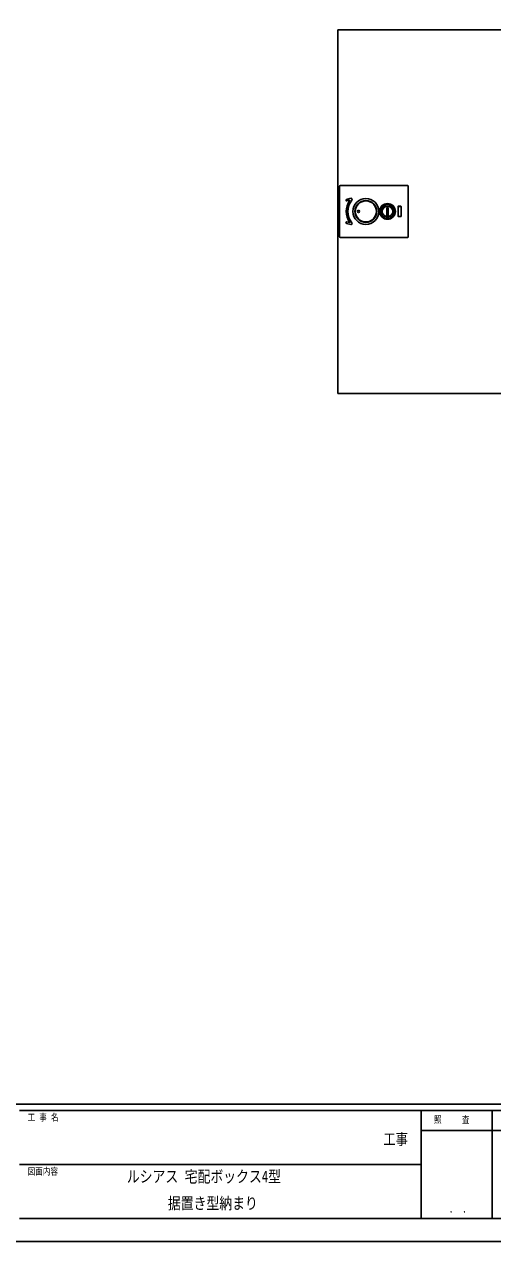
# Model space of a CAD drawing. Units: millimetres, scale not verified. Extents: x -2102 to 2102, y -1485 to 1485.
# Drawn here: x 5 to 763, y -1485 to 486 of the extents above; entities that cross this region are included whole.
import ezdxf
from ezdxf.enums import TextEntityAlignment as Align

# ---------------------------------------------------------------- set-up
doc = ezdxf.new("R2010")
doc.units = ezdxf.units.MM
doc.header["$LTSCALE"] = 8
for name, color, linetype in [('0-1_USER1', 3, 'Continuous'), ('0-2_YKK_11', 7, 'Continuous'), ('0-3_YKK_A1', 4, 'Continuous'), ('0-5_YKK_ZWAK', 7, 'Continuous')]:
    doc.layers.add(name, color=color, linetype=linetype)
doc.styles.add('ＭＳ ゴシック', font='')
doc.styles.get('ＭＳ ゴシック').set_extended_font_data('MS Gothic')

msp = doc.modelspace()

# ---------------------------------------------------------------- linework, layer by layer
at = {"layer": '0-2_YKK_11'}
msp.add_line((512.538, -111.5), (512.538, 477.5), dxfattribs=at)
at = {"layer": '0-3_YKK_A1'}
for p, q in [((512.538, 477.5), (856.769, 477.5)), ((515.538, 224.308), (515.538, 142.308)), ((625.538, 225.308), (516.538, 225.308)), ((626.538, 142.308), (626.538, 224.308)), ((526.689, 202.812), (533.481, 204.506)), ((531.262, 201.376), (527.293, 200.387)), ((592.009, 189.809), (591.996, 176.809)), ((592.009, 189.809), (594.009, 189.807)), ((594.009, 189.807), (593.996, 176.807)), ((610.003, 175.558), (610.003, 191.058)), ((610.103, 175.658), (610.103, 190.958)), ((610.503, 191.558), (614.503, 191.558)), ((610.603, 191.458), (614.403, 191.458)), ((614.903, 175.658), (614.903, 190.958)), ((615.003, 175.558), (615.003, 191.058)), ((533.481, 162.11), (526.689, 163.803)), ((527.293, 166.229), (531.262, 165.239)), ((591.996, 176.809), (593.996, 176.807)), ((614.503, 175.058), (610.503, 175.058)), ((614.403, 175.158), (610.603, 175.158)), ((516.538, 141.308), (625.538, 141.308)), ((856.769, -111.5), (512.538, -111.5))]:
    msp.add_line(p, q, dxfattribs=at)
for points in [[(556.822, 200.59), (556.005, 200.514), (555.192, 200.4), (554.386, 200.249), (553.588, 200.059), (552.801, 199.832), (552.028, 199.57), (551.273, 199.273), (550.535, 198.943), (549.815, 198.58), (549.112, 198.183), (548.426, 197.752), (547.756, 197.286), (547.109, 196.789), (546.489, 196.265), (545.896, 195.714), (545.331, 195.136), (544.792, 194.533), (544.281, 193.902), (543.797, 193.244), (543.343, 192.563), (542.925, 191.865), (542.541, 191.151), (542.192, 190.422), (541.877, 189.676), (541.596, 188.914), (541.351, 188.136), (541.141, 187.345), (540.97, 186.548), (540.837, 185.747), (540.741, 184.943), (540.684, 184.134), (540.664, 183.323), (540.683, 182.506), (540.741, 181.689), (540.836, 180.874), (540.97, 180.067), (541.141, 179.271), (541.348, 178.488), (541.591, 177.716)], [(556.62, 200.399), (555.819, 200.315), (555.023, 200.194), (554.234, 200.035), (553.455, 199.839), (552.687, 199.607), (551.932, 199.34), (551.196, 199.04), (550.478, 198.708), (549.777, 198.344), (549.093, 197.947), (548.427, 197.518), (547.777, 197.056), (547.148, 196.563), (546.544, 196.043), (545.967, 195.498), (545.417, 194.928), (544.894, 194.333), (544.397, 193.713), (543.927, 193.066), (543.486, 192.396), (543.078, 191.708), (542.704, 191.005), (542.364, 190.287), (542.058, 189.554), (541.786, 188.807), (541.547, 188.045), (541.343, 187.268), (541.176, 186.483), (541.047, 185.697), (540.954, 184.907), (540.899, 184.115), (540.88, 183.32), (540.898, 182.522), (540.953, 181.721), (541.046, 180.924), (541.176, 180.137), (541.34, 179.36), (541.541, 178.593), (541.776, 177.836)], [(541.591, 177.716), (541.871, 176.956), (542.186, 176.207), (542.538, 175.47), (542.925, 174.75), (543.344, 174.051), (543.793, 173.376), (544.272, 172.725), (544.781, 172.096), (545.32, 171.49), (545.891, 170.907), (546.489, 170.351), (547.11, 169.826), (547.752, 169.333), (548.414, 168.871), (549.097, 168.442), (549.8, 168.044), (550.524, 167.678), (551.269, 167.344), (552.029, 167.046), (552.802, 166.783), (553.589, 166.557), (554.386, 166.367), (555.192, 166.215), (556.005, 166.101), (556.822, 166.026)], [(541.776, 177.836), (542.048, 177.089), (542.355, 176.351), (542.697, 175.625), (543.074, 174.915), (543.484, 174.224), (543.925, 173.553), (544.394, 172.907), (544.891, 172.286), (545.414, 171.691), (545.964, 171.12), (546.541, 170.575), (547.145, 170.054), (547.775, 169.561), (548.424, 169.099), (549.09, 168.67), (549.773, 168.274), (550.474, 167.909), (551.193, 167.577), (551.93, 167.276), (552.685, 167.009), (553.454, 166.777), (554.234, 166.581), (555.023, 166.422), (555.819, 166.3), (556.62, 166.216)], [(555.616, 166.329), (555.817, 166.3), (556.017, 166.275), (556.218, 166.254), (556.419, 166.234), (556.62, 166.216)]]:
    msp.add_lwpolyline(points, dxfattribs=at)
for centre, radius in [((558.003, 183.308), 21), ((558.038, 183.308), 17.685), ((558.003, 183.308), 17.5), ((558.003, 183.308), 17.112), ((546.038, 183.308), 1.75), ((593.003, 183.308), 12.75), ((593.038, 183.308), 12.75), ((593.038, 183.308), 12.75), ((593.003, 183.308), 12.5), ((593.003, 183.308), 11), ((593.003, 183.308), 8.5)]:
    msp.add_circle(centre, radius, dxfattribs=at)
for centre, radius, start, end in [((516.538, 224.308), 1, 90, 180), ((625.538, 224.308), 1, 0, 90), ((526.991, 201.6), 1.25, 104, 284), ((558.003, 183.308), 31.75, 146.31167, 213.68833), ((558.003, 183.308), 29.25, 141.02124, 218.97876), ((531.335, 201.085), 0.3, 326.31167, 104), ((533.904, 202.808), 1.75, 321.02124, 104), ((579.321, 176.486), 32.972, 133.02751, 133.50945), ((610.503, 191.058), 0.5, 90, 180), ((610.603, 190.958), 0.5, 90, 180), ((614.403, 190.958), 0.5, 0, 90), ((614.503, 191.058), 0.5, 0, 90), ((526.991, 165.016), 1.25, 76, 256), ((531.335, 165.53), 0.3, 256, 33.68833), ((533.904, 163.808), 1.75, 256, 38.97876), ((579.321, 190.13), 32.972, 226.49055, 226.97249), ((610.503, 175.558), 0.5, 180, 270), ((610.603, 175.658), 0.5, 180, 270), ((614.403, 175.658), 0.5, 270, 0), ((614.503, 175.558), 0.5, 270, 0), ((516.538, 142.308), 1, 180, 270), ((625.538, 142.308), 1, 270, 0)]:
    msp.add_arc(centre, radius, start, end, dxfattribs=at)
at = {"layer": '0-5_YKK_ZWAK'}
for p, q in [((1947.51, -1262.5), (-1952.49, -1262.5)), ((647.51, -1272.5), (-2.49, -1272.5)), ((762.51, -1272.5), (762.51, -1447.5)), ((992.51, -1305), (647.51, -1305)), ((-2.49, -1360), (647.51, -1360)), ((-2.49, -1447.5), (647.51, -1447.5)), ((647.51, -1447.5), (992.51, -1447.5))]:
    msp.add_line(p, q, dxfattribs=at)
msp.add_lwpolyline([(-2102.5, -1485), (2102.5, -1485), (2102.5, 1485), (-2102.5, 1485)], close=True, dxfattribs=at)
msp.add_lwpolyline([(992.51, -1272.5), (647.51, -1272.5), (647.51, -1447.5)], dxfattribs=at)

# ---------------------------------------------------------------- texts
at = {"layer": '0-1_USER1', "style": 'ＭＳ ゴシック', "width": 0.8}
for s, p in [('ルシアス 宅配ボックス4型', (171.235, -1394.764)), ('据置き型納まり', (237.596, -1438.098))]:
    msp.add_text(s, height=19.06, dxfattribs=at).set_placement(p, align=Align.BOTTOM_LEFT)
at = {"layer": '0-5_YKK_ZWAK', "style": 'ＭＳ ゴシック', "width": 0.8}
for s, height, p in [('工 事 名', 11, (10.635, -1292.5)), ('照     査', 11, (668.21, -1296.25)), ('工事', 18.33, (586.167, -1333.732)), ('図面内容', 11, (10.635, -1380)), ('． ．', 12.96, (692.5, -1442.176))]:
    msp.add_text(s, height=height, dxfattribs=at).set_placement(p, align=Align.BOTTOM_LEFT)

doc.saveas('drawing.dxf')
